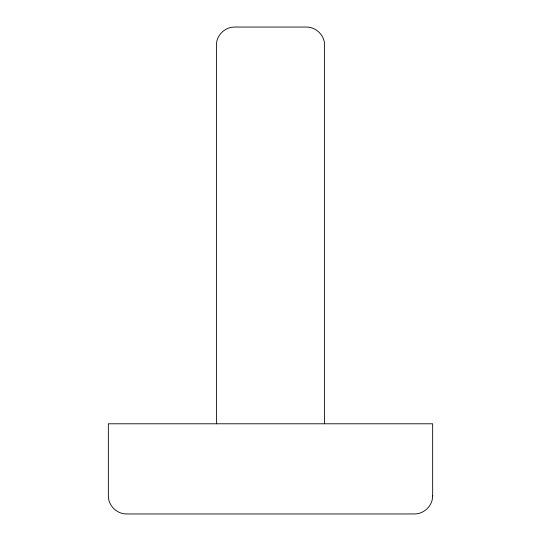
<?xml version="1.0" encoding="UTF-8"?>
<svg xmlns="http://www.w3.org/2000/svg" width="541" height="541" viewBox="0 0 541 541"><rect width="100%" height="100%" fill="white"/><g stroke="black" fill="none" stroke-linecap="round" stroke-linejoin="round"><path stroke-width="0.81" d="M324.6 423.786L324.6 45.086C324.654 35.375 316.086 26.982 306.409 27.05L234.591 27.05C224.914 26.982 216.346 35.375 216.4 45.086L216.4 423.786M432.658 495.914C432.705 505.619 424.158 514.018 414.48 513.95L126.52 513.95C116.842 514.018 108.295 505.619 108.342 495.914L108.342 423.786L432.658 423.786L432.658 495.914"/></g></svg>
